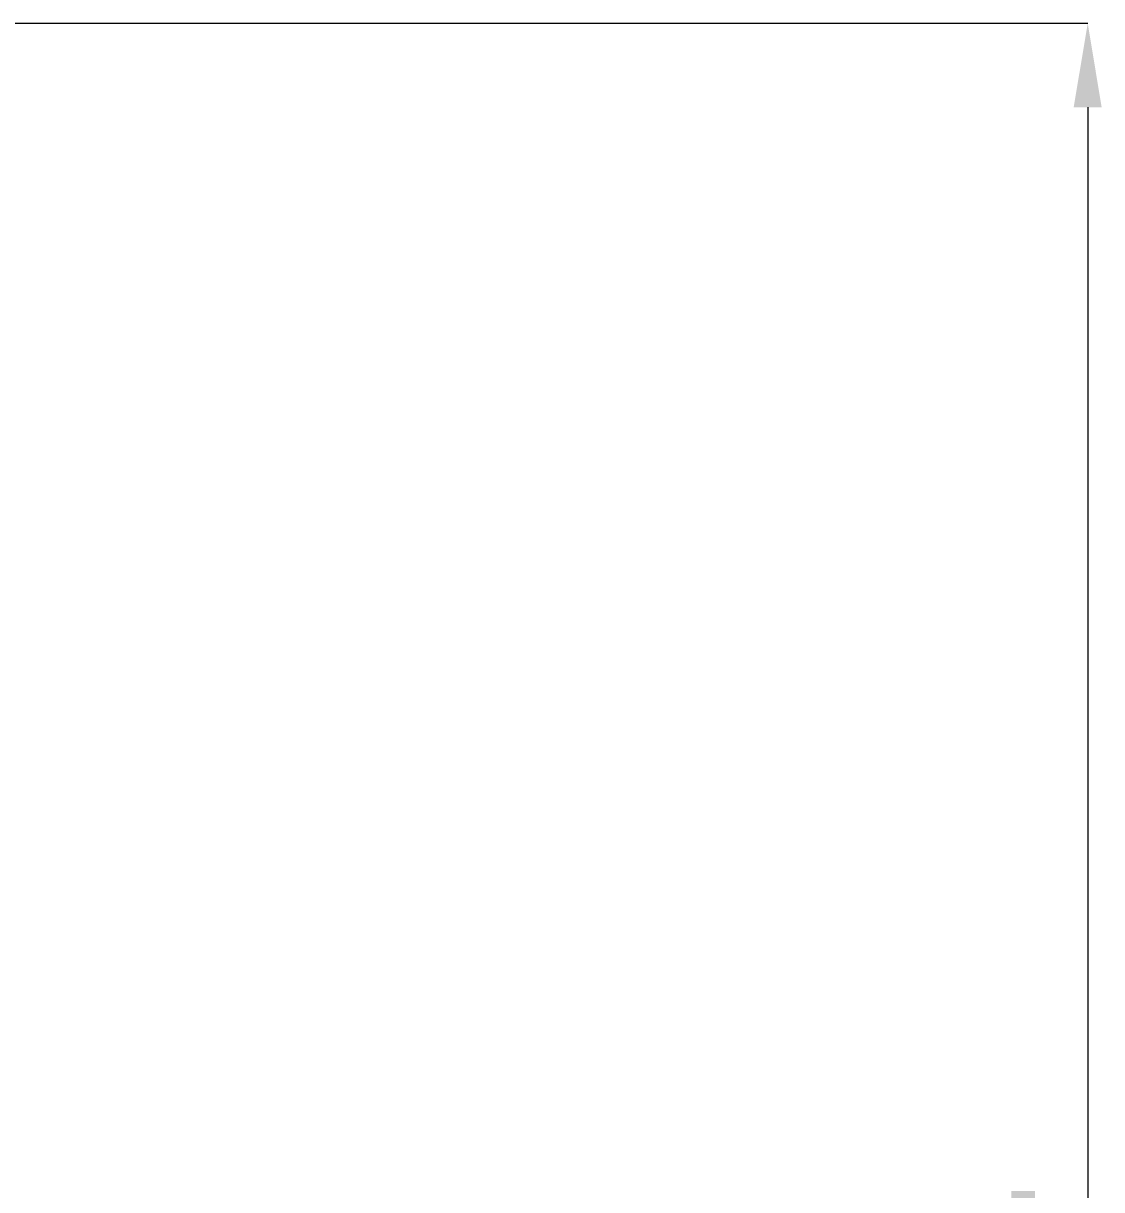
# Model space of a CAD drawing. Extents: x 0 to 868, y 0 to 636.
# Drawn here: x 561.6 to 613, y 400.7 to 456.4 of the extents above; entities that cross this region are included whole.
import ezdxf

# ---------------------------------------------------------------- set-up
doc = ezdxf.new("R2010")
doc.units = 0
doc.header["$LTSCALE"] = 10
doc.header["$MEASUREMENT"] = 0
doc.header["$PDMODE"] = 3
doc.header["$PDSIZE"] = -10
doc.layers.get('0').update_dxf_attribs({"linetype": 'CONTINUOUS'})
doc.layers.get('DEFPOINTS').update_dxf_attribs({"linetype": 'CONTINUOUS'})
doc.styles.add('Daelim Dimension', font='NanumGothic.ttf')
doc.dimstyles.new('DEFAULT', dxfattribs={"dimscale": 2, "dimtxt": 2, "dimasz": 2, "dimexe": 0, "dimexo": 2, "dimgap": 1, "dimtad": 1, "dimdec": 0, "dimzin": 9, "dimdsep": 46, "dimtxsty": 'Daelim Dimension', "dimcen": 0.5, "dimclrd": 5, "dimclre": 5, "dimclrt": 256, "dimadec": 1, "dimazin": 0, "dimtfac": 1, "dimtdec": 0, "dimtix": 1, "dimtmove": 0, "dimatfit": 3, "dimfxl": 1, "dimtolj": 1, "dimtzin": 1, "dimlwd": 9, "dimlwe": 9, "dimarcsym": 0})

# ---------------------------------------------------------------- blocks, each defined once
blk = doc.blocks.new('*D2')
at = {"color": 5, "lineweight": 9, "transparency": 16777216}
for p, q in [((539.151, 456.353), (612.343, 456.353)), ((612.343, 452.353), (612.343, 327.951)), ((565.284, 323.951), (612.343, 323.951))]:
    blk.add_line(p, q, dxfattribs=at)
at = {"color": 5, "transparency": 16777216}
for points in [[(611.676, 452.353), (613.009, 452.353), (612.343, 456.353)], [(611.676, 327.951), (613.009, 327.951), (612.343, 323.951)]]:
    blk.add_solid(points, dxfattribs=at)
at = {"layer": 'DEFPOINTS', "color": 0, "transparency": 16777216}
for p in [(535.151, 456.353), (561.284, 323.951), (612.343, 323.951)]:
    blk.add_point(p, dxfattribs=at)
at = {"color": 7, "transparency": 16777216, "insert": (604.892, 390.152), "char_height": 10, "attachment_point": 5, "rotation": 90, "style": 'Daelim Dimension'}
blk.add_mtext('\\A1;132', dxfattribs=at)

msp = doc.modelspace()

# ---------------------------------------------------------------- dimensions: what is measured, and where the dimension line sits
at = {"color": 5}
dim = msp.add_linear_dim(base=(612.343, 323.951), p1=(535.151, 456.353), p2=(561.284, 323.951), angle=90, dimstyle='DEFAULT', override={"dimtxt": 5, "dimdec": 0, "dimclrd": 5, "dimclre": 5, "dimclrt": 7}, dxfattribs=at)
dim.commit()
dim.dimension.update_dxf_attribs({"geometry": '*D2', "text_midpoint": (604.892, 390.152)})

doc.saveas('drawing.dxf')
